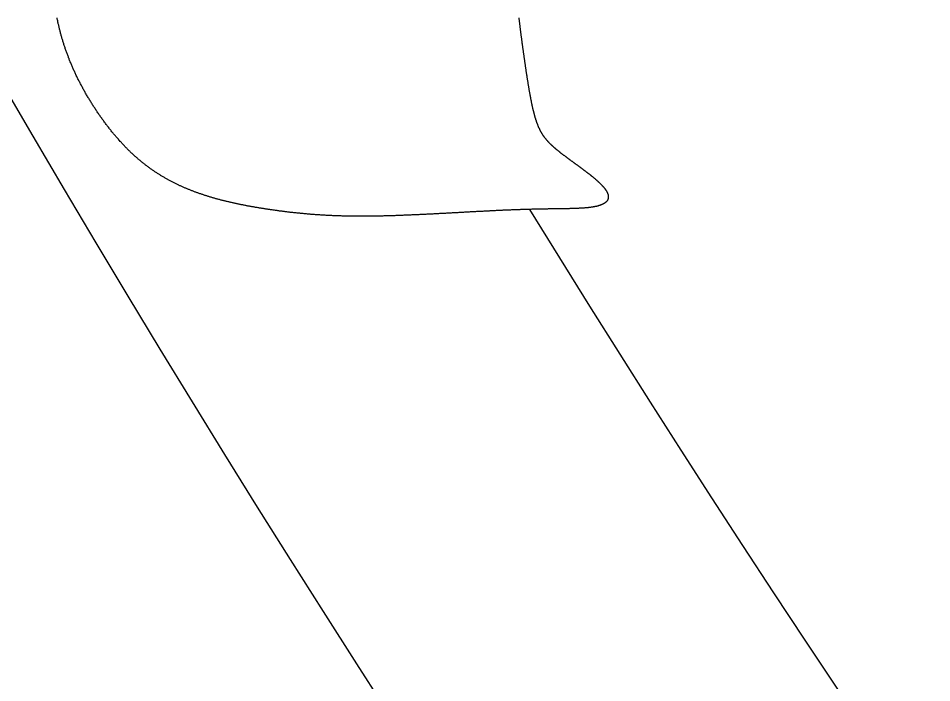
# Model space of a CAD drawing. Header units: feet. Extents: x 0 to 841, y 0 to 594.
# Drawn here: x 640.311 to 640.981, y 126.182 to 126.669 of the extents above; entities that cross this region are included whole.
import ezdxf

# ---------------------------------------------------------------- set-up
doc = ezdxf.new("R2010")
doc.units = ezdxf.units.FT
doc.header["$MEASUREMENT"] = 0
doc.layers.add('LOGO', color=7, linetype='Continuous')

# ---------------------------------------------------------------- blocks, each defined once
blk = doc.blocks.new('YOTA')
h = blk.add_hatch(color=1)
edge = h.paths.add_edge_path()
edge.add_arc((302.8865, 246.9749), 39.995, 0, 360)
edge = h.paths.add_edge_path(flags=16)
edge.add_arc((302.8865, 246.9749), 39.7003, 0, 360)
at = {"color": 2}
blk.add_lwpolyline([(273.504, 229.3685), (273.5042, 229.367), (273.5043, 229.3654), (273.5045, 229.3638), (273.5047, 229.3623), (273.5049, 229.3607), (273.5051, 229.3591), (273.5053, 229.3576), (273.5055, 229.356), (273.5056, 229.3544), (273.5058, 229.3528), (273.506, 229.3512), (273.5062, 229.3497), (273.5064, 229.3481), (273.5066, 229.3465), (273.5068, 229.3449), (273.507, 229.3433), (273.5072, 229.3417), (273.5074, 229.3402), (273.5076, 229.3386), (273.5078, 229.337), (273.508, 229.3354), (273.5082, 229.3338), (273.5084, 229.3322), (273.5086, 229.3306), (273.5089, 229.329), (273.5091, 229.3274), (273.5093, 229.3258), (273.5095, 229.3242), (273.5097, 229.3227), (273.5099, 229.3211), (273.5101, 229.3195), (273.5103, 229.3179), (273.5105, 229.3163), (273.5108, 229.3147), (273.511, 229.3131), (273.5112, 229.3115), (273.5114, 229.3099), (273.5116, 229.3083), (273.5118, 229.3067), (273.5121, 229.3051), (273.5123, 229.3036), (273.5125, 229.302), (273.5127, 229.3004), (273.5129, 229.2988), (273.5132, 229.2972), (273.5134, 229.2956), (273.5136, 229.294), (273.5138, 229.2924), (273.5141, 229.2909), (273.5143, 229.2893), (273.5145, 229.2877), (273.5147, 229.2861), (273.5149, 229.2845), (273.5152, 229.283), (273.5154, 229.2814), (273.5156, 229.2798), (273.5158, 229.2782), (273.5161, 229.2767), (273.5163, 229.2751), (273.5165, 229.2735), (273.5167, 229.272), (273.517, 229.2704), (273.5172, 229.2688), (273.5174, 229.2673), (273.5176, 229.2657), (273.5179, 229.2642), (273.5181, 229.2626), (273.5183, 229.2611), (273.5185, 229.2595), (273.5188, 229.258), (273.519, 229.2564), (273.5192, 229.2549), (273.5194, 229.2534), (273.5197, 229.2518), (273.5199, 229.2503), (273.5201, 229.2488), (273.5203, 229.2472), (273.5206, 229.2457), (273.5208, 229.2442), (273.521, 229.2427), (273.5213, 229.2412), (273.5215, 229.2397), (273.5217, 229.2381), (273.5219, 229.2366), (273.5222, 229.2351), (273.5224, 229.2337), (273.5226, 229.2322), (273.5229, 229.2307), (273.5231, 229.2292), (273.5233, 229.2277), (273.5236, 229.2262), (273.5238, 229.2248), (273.524, 229.2233), (273.5243, 229.2218), (273.5245, 229.2204), (273.5247, 229.2189), (273.525, 229.2175), (273.5252, 229.216), (273.5254, 229.2146), (273.5257, 229.2132), (273.5259, 229.2117), (273.5261, 229.2103), (273.5264, 229.2089), (273.5266, 229.2075), (273.5268, 229.2061), (273.5271, 229.2047), (273.5273, 229.2033), (273.5276, 229.2019), (273.5278, 229.2005), (273.528, 229.1991), (273.5283, 229.1977), (273.5285, 229.1964), (273.5288, 229.195), (273.529, 229.1936), (273.5292, 229.1923), (273.5295, 229.191), (273.5297, 229.1896), (273.53, 229.1883), (273.5302, 229.187), (273.5305, 229.1856), (273.5307, 229.1843), (273.531, 229.183), (273.5312, 229.1817), (273.5315, 229.1804), (273.5317, 229.1791), (273.532, 229.1779), (273.5322, 229.1766), (273.5325, 229.1753), (273.5327, 229.1741), (273.533, 229.1728), (273.5332, 229.1716), (273.5335, 229.1703), (273.5337, 229.1691), (273.534, 229.1679), (273.5343, 229.1667), (273.5345, 229.1654), (273.5348, 229.1642), (273.535, 229.1631), (273.5353, 229.1619), (273.5356, 229.1607), (273.5358, 229.1595), (273.5361, 229.1584), (273.5363, 229.1572), (273.5366, 229.1561), (273.5369, 229.1549), (273.5371, 229.1538), (273.5374, 229.1527), (273.5377, 229.1516), (273.538, 229.1505), (273.5382, 229.1494), (273.5385, 229.1483), (273.5388, 229.1472), (273.539, 229.1462), (273.5393, 229.1451), (273.5396, 229.1441), (273.5399, 229.143), (273.5402, 229.142), (273.5404, 229.141), (273.5407, 229.14), (273.541, 229.139), (273.5413, 229.138), (273.5416, 229.137), (273.5418, 229.136), (273.5421, 229.1351), (273.5424, 229.1341), (273.5427, 229.1332), (273.543, 229.1322), (273.5433, 229.1313), (273.5436, 229.1304), (273.5439, 229.1294), (273.5442, 229.1285), (273.5445, 229.1276), (273.5448, 229.1268), (273.5451, 229.1259), (273.5454, 229.125), (273.5457, 229.1241), (273.546, 229.1233), (273.5463, 229.1224), (273.5466, 229.1216), (273.5469, 229.1208), (273.5473, 229.1199), (273.5476, 229.1191), (273.5479, 229.1183), (273.5482, 229.1175), (273.5486, 229.1167), (273.5489, 229.1159), (273.5492, 229.1151), (273.5495, 229.1143), (273.5499, 229.1136), (273.5502, 229.1128), (273.5506, 229.112), (273.5509, 229.1113), (273.5513, 229.1105), (273.5516, 229.1098), (273.552, 229.1091), (273.5523, 229.1083), (273.5527, 229.1076), (273.553, 229.1069), (273.5534, 229.1062), (273.5538, 229.1055), (273.5541, 229.1048), (273.5545, 229.1041), (273.5549, 229.1034), (273.5553, 229.1027), (273.5556, 229.102), (273.556, 229.1013), (273.5564, 229.1007), (273.5568, 229.1), (273.5572, 229.0993), (273.5576, 229.0987), (273.558, 229.098), (273.5584, 229.0973), (273.5588, 229.0967), (273.5592, 229.0961), (273.5597, 229.0954), (273.5601, 229.0948), (273.5605, 229.0941), (273.5609, 229.0935), (273.5614, 229.0929), (273.5618, 229.0923), (273.5623, 229.0916), (273.5627, 229.091), (273.5632, 229.0904), (273.5636, 229.0898), (273.5641, 229.0892), (273.5645, 229.0886), (273.565, 229.088), (273.5655, 229.0874), (273.566, 229.0868), (273.5664, 229.0862), (273.5669, 229.0856), (273.5674, 229.085), (273.5679, 229.0844), (273.5684, 229.0838), (273.5689, 229.0832), (273.5694, 229.0826), (273.57, 229.082), (273.5705, 229.0815), (273.571, 229.0809), (273.5715, 229.0803), (273.5721, 229.0797), (273.5726, 229.0791), (273.5732, 229.0786), (273.5737, 229.078), (273.5743, 229.0774), (273.5748, 229.0768), (273.5754, 229.0762), (273.576, 229.0757), (273.5766, 229.0751), (273.5771, 229.0745), (273.5777, 229.0739), (273.5783, 229.0734), (273.5789, 229.0728), (273.5795, 229.0722), (273.5801, 229.0716), (273.5808, 229.0711), (273.5814, 229.0705), (273.582, 229.0699), (273.5827, 229.0693), (273.5833, 229.0687), (273.5839, 229.0682), (273.5846, 229.0676), (273.5853, 229.067), (273.5859, 229.0664), (273.5866, 229.0658), (273.5873, 229.0652), (273.5879, 229.0646), (273.5886, 229.0641), (273.5893, 229.0635), (273.59, 229.0629), (273.5907, 229.0623), (273.5914, 229.0617), (273.5921, 229.0611), (273.5928, 229.0605), (273.5936, 229.0599), (273.5943, 229.0593), (273.595, 229.0587), (273.5958, 229.0581), (273.5965, 229.0576), (273.5972, 229.057), (273.598, 229.0564), (273.5987, 229.0558), (273.5995, 229.0552), (273.6002, 229.0546), (273.601, 229.054), (273.6018, 229.0534), (273.6025, 229.0528), (273.6033, 229.0522), (273.6041, 229.0516), (273.6049, 229.051), (273.6056, 229.0504), (273.6064, 229.0498), (273.6072, 229.0492), (273.608, 229.0486), (273.6088, 229.048), (273.6096, 229.0474), (273.6104, 229.0467), (273.6112, 229.0461), (273.612, 229.0455), (273.6128, 229.0449), (273.6136, 229.0443), (273.6144, 229.0437), (273.6152, 229.0431), (273.616, 229.0425), (273.6168, 229.0419), (273.6177, 229.0413), (273.6185, 229.0407), (273.6193, 229.0401), (273.6201, 229.0395), (273.6209, 229.0389), (273.6218, 229.0383), (273.6226, 229.0377), (273.6234, 229.0371), (273.6242, 229.0365), (273.6251, 229.0359), (273.6259, 229.0353), (273.6267, 229.0347), (273.6276, 229.034), (273.6284, 229.0334), (273.6292, 229.0328), (273.6301, 229.0322), (273.6309, 229.0316), (273.6317, 229.031), (273.6325, 229.0304), (273.6334, 229.0298), (273.6342, 229.0292), (273.635, 229.0286), (273.6359, 229.028), (273.6367, 229.0274), (273.6375, 229.0268), (273.6383, 229.0262), (273.6392, 229.0256), (273.64, 229.025), (273.6408, 229.0244), (273.6417, 229.0238), (273.6425, 229.0232), (273.6433, 229.0226), (273.6441, 229.022), (273.6449, 229.0214), (273.6458, 229.0208), (273.6466, 229.0202), (273.6474, 229.0196), (273.6482, 229.019), (273.649, 229.0184), (273.6498, 229.0178), (273.6506, 229.0172), (273.6514, 229.0166), (273.6522, 229.0161), (273.653, 229.0155), (273.6538, 229.0149), (273.6546, 229.0143), (273.6554, 229.0137), (273.6562, 229.0131), (273.657, 229.0125), (273.6578, 229.0119), (273.6585, 229.0113), (273.6593, 229.0108), (273.6601, 229.0102), (273.6609, 229.0096), (273.6616, 229.009), (273.6624, 229.0084), (273.6631, 229.0079), (273.6639, 229.0073), (273.6647, 229.0067), (273.6654, 229.0061), (273.6661, 229.0055), (273.6669, 229.005), (273.6676, 229.0044), (273.6684, 229.0038), (273.6691, 229.0032), (273.6698, 229.0027), (273.6705, 229.0021), (273.6713, 229.0015), (273.672, 229.001), (273.6727, 229.0004), (273.6734, 228.9998), (273.6741, 228.9993), (273.6748, 228.9987), (273.6755, 228.9981), (273.6762, 228.9976), (273.6768, 228.997), (273.6775, 228.9965), (273.6782, 228.9959), (273.6789, 228.9954), (273.6795, 228.9948), (273.6802, 228.9942), (273.6808, 228.9937), (273.6815, 228.9931), (273.6821, 228.9926), (273.6828, 228.992), (273.6834, 228.9915), (273.684, 228.9909), (273.6846, 228.9904), (273.6853, 228.9899), (273.6859, 228.9893), (273.6865, 228.9888), (273.6871, 228.9882), (273.6877, 228.9877), (273.6883, 228.9872), (273.6889, 228.9866), (273.6894, 228.9861), (273.69, 228.9856), (273.6906, 228.985), (273.6912, 228.9845), (273.6917, 228.984), (273.6923, 228.9834), (273.6928, 228.9829), (273.6933, 228.9824), (273.6939, 228.9819), (273.6944, 228.9813), (273.6949, 228.9808), (273.6954, 228.9803), (273.696, 228.9798), (273.6965, 228.9793), (273.697, 228.9788), (273.6974, 228.9782), (273.6979, 228.9777), (273.6984, 228.9772), (273.6989, 228.9767), (273.6993, 228.9762), (273.6998, 228.9757), (273.7002, 228.9752), (273.7007, 228.9747), (273.7011, 228.9742), (273.7016, 228.9737), (273.702, 228.9732), (273.7024, 228.9727), (273.7028, 228.9722), (273.7032, 228.9717), (273.7036, 228.9712), (273.704, 228.9707), (273.7044, 228.9702), (273.7048, 228.9698), (273.7051, 228.9693), (273.7055, 228.9688), (273.7058, 228.9683), (273.7062, 228.9678), (273.7065, 228.9674), (273.7068, 228.9669), (273.7072, 228.9664), (273.7075, 228.9659), (273.7078, 228.9655), (273.7081, 228.965), (273.7084, 228.9645), (273.7087, 228.9641), (273.7089, 228.9636), (273.7092, 228.9631), (273.7095, 228.9627), (273.7097, 228.9622), (273.71, 228.9618), (273.7102, 228.9613), (273.7104, 228.9609), (273.7106, 228.9604), (273.7108, 228.96), (273.711, 228.9595), (273.7112, 228.9591), (273.7114, 228.9586), (273.7116, 228.9582), (273.7118, 228.9577), (273.7119, 228.9573), (273.7121, 228.9569), (273.7122, 228.9564), (273.7123, 228.956), (273.7125, 228.9556), (273.7126, 228.9551), (273.7127, 228.9547), (273.7128, 228.9543), (273.7129, 228.9539), (273.713, 228.9535), (273.713, 228.953), (273.7131, 228.9526), (273.7131, 228.9522), (273.7132, 228.9518), (273.7132, 228.9514), (273.7132, 228.951), (273.7132, 228.9506), (273.7133, 228.9502), (273.7132, 228.9498), (273.7132, 228.9494), (273.7132, 228.949), (273.7132, 228.9486), (273.7131, 228.9482), (273.7131, 228.9478), (273.713, 228.9474), (273.713, 228.9471), (273.7129, 228.9467), (273.7128, 228.9463), (273.7127, 228.9459), (273.7126, 228.9456), (273.7124, 228.9452), (273.7123, 228.9448), (273.7122, 228.9445), (273.712, 228.9441), (273.7119, 228.9437), (273.7117, 228.9434), (273.7115, 228.943), (273.7113, 228.9427), (273.7111, 228.9423), (273.7109, 228.942), (273.7107, 228.9416), (273.7104, 228.9413), (273.7102, 228.9409), (273.7099, 228.9406), (273.7097, 228.9403), (273.7094, 228.9399), (273.7091, 228.9396), (273.7088, 228.9393), (273.7085, 228.939), (273.7082, 228.9386), (273.7079, 228.9383), (273.7075, 228.938), (273.7072, 228.9377), (273.7068, 228.9374), (273.7064, 228.9371), (273.7061, 228.9368), (273.7057, 228.9365), (273.7053, 228.9362), (273.7048, 228.9359), (273.7044, 228.9356), (273.704, 228.9353), (273.7035, 228.935), (273.7031, 228.9348), (273.7026, 228.9345), (273.7021, 228.9342), (273.7016, 228.9339), (273.7011, 228.9337), (273.7006, 228.9334), (273.7001, 228.9331), (273.6995, 228.9329), (273.699, 228.9326), (273.6984, 228.9324), (273.6978, 228.9321), (273.6972, 228.9319), (273.6966, 228.9316), (273.696, 228.9314), (273.6954, 228.9312), (273.6947, 228.9309), (273.6941, 228.9307), (273.6934, 228.9305), (273.6928, 228.9303), (273.6921, 228.93), (273.6914, 228.9298), (273.6907, 228.9296), (273.69, 228.9294), (273.6892, 228.9292), (273.6885, 228.929), (273.6877, 228.9288), (273.6869, 228.9286), (273.6862, 228.9284), (273.6854, 228.9282), (273.6845, 228.928), (273.6837, 228.9279), (273.6829, 228.9277), (273.682, 228.9275), (273.6812, 228.9273), (273.6803, 228.9272), (273.6794, 228.927), (273.6785, 228.9269), (273.6776, 228.9267), (273.6767, 228.9265), (273.6758, 228.9264), (273.6748, 228.9263), (273.6739, 228.9261), (273.6729, 228.926), (273.6719, 228.9258), (273.6709, 228.9257), (273.6699, 228.9256), (273.6689, 228.9255), (273.6678, 228.9253), (273.6668, 228.9252), (273.6657, 228.9251), (273.6646, 228.925), (273.6636, 228.9249), (273.6625, 228.9248), (273.6614, 228.9247), (273.6602, 228.9246), (273.6591, 228.9245), (273.658, 228.9244), (273.6568, 228.9243), (273.6556, 228.9242), (273.6545, 228.9241), (273.6533, 228.9241), (273.6521, 228.924), (273.6509, 228.9239), (273.6497, 228.9238), (273.6484, 228.9238), (273.6472, 228.9237), (273.6459, 228.9236), (273.6447, 228.9236), (273.6434, 228.9235), (273.6421, 228.9234), (273.6408, 228.9234), (273.6395, 228.9233), (273.6382, 228.9233), (273.6369, 228.9232), (273.6355, 228.9232), (273.6342, 228.9231), (273.6328, 228.9231), (273.6314, 228.923), (273.6301, 228.923), (273.6287, 228.9229), (273.6273, 228.9229), (273.6259, 228.9228), (273.6245, 228.9228), (273.623, 228.9228), (273.6216, 228.9227), (273.6201, 228.9227), (273.6187, 228.9227), (273.6172, 228.9226), (273.6158, 228.9226), (273.6143, 228.9226), (273.6128, 228.9225), (273.6113, 228.9225), (273.6098, 228.9225), (273.6083, 228.9225), (273.6067, 228.9224), (273.6052, 228.9224), (273.6037, 228.9224), (273.6021, 228.9224), (273.6006, 228.9223), (273.599, 228.9223), (273.5974, 228.9223), (273.5958, 228.9223), (273.5942, 228.9222), (273.5926, 228.9222), (273.591, 228.9222), (273.5894, 228.9222), (273.5878, 228.9222), (273.5862, 228.9221), (273.5845, 228.9221), (273.5829, 228.9221), (273.5812, 228.9221), (273.5796, 228.9221), (273.5779, 228.922), (273.5762, 228.922), (273.5745, 228.922), (273.5729, 228.922), (273.5712, 228.9219), (273.5695, 228.9219), (273.5677, 228.9219), (273.566, 228.9219), (273.5643, 228.9218), (273.5626, 228.9218), (273.5608, 228.9218), (273.5591, 228.9218), (273.5573, 228.9217), (273.5556, 228.9217), (273.5538, 228.9217), (273.5521, 228.9216), (273.5503, 228.9216), (273.5485, 228.9216), (273.5467, 228.9215), (273.5449, 228.9215), (273.5431, 228.9215), (273.5413, 228.9214), (273.5395, 228.9214), (273.5377, 228.9214), (273.5359, 228.9213), (273.5341, 228.9213), (273.5322, 228.9212), (273.5304, 228.9212), (273.5286, 228.9211), (273.5267, 228.9211), (273.5249, 228.921), (273.523, 228.921), (273.5212, 228.9209), (273.5193, 228.9209), (273.5174, 228.9208), (273.5155, 228.9207), (273.5137, 228.9207), (273.5118, 228.9206), (273.5099, 228.9206), (273.508, 228.9205), (273.5061, 228.9204), (273.5042, 228.9204), (273.5023, 228.9203), (273.5003, 228.9202), (273.4984, 228.9202), (273.4965, 228.9201), (273.4946, 228.92), (273.4926, 228.9199), (273.4907, 228.9199), (273.4887, 228.9198), (273.4868, 228.9197), (273.4848, 228.9196), (273.4829, 228.9195), (273.4809, 228.9195), (273.4789, 228.9194), (273.477, 228.9193), (273.475, 228.9192), (273.473, 228.9191), (273.471, 228.919), (273.469, 228.9189), (273.467, 228.9189), (273.465, 228.9188), (273.463, 228.9187), (273.461, 228.9186), (273.459, 228.9185), (273.4569, 228.9184), (273.4549, 228.9183), (273.4529, 228.9182), (273.4509, 228.9181), (273.4488, 228.918), (273.4468, 228.9179), (273.4447, 228.9178), (273.4427, 228.9177), (273.4406, 228.9176), (273.4386, 228.9175), (273.4365, 228.9174), (273.4344, 228.9173), (273.4323, 228.9172), (273.4303, 228.9171), (273.4282, 228.917), (273.4261, 228.9169), (273.424, 228.9168), (273.4219, 228.9166), (273.4198, 228.9165), (273.4177, 228.9164), (273.4156, 228.9163), (273.4135, 228.9162), (273.4114, 228.9161), (273.4092, 228.916), (273.4071, 228.9159), (273.405, 228.9158), (273.4028, 228.9156), (273.4007, 228.9155), (273.3986, 228.9154), (273.3964, 228.9153), (273.3943, 228.9152), (273.3921, 228.9151), (273.39, 228.915), (273.3878, 228.9148), (273.3856, 228.9147), (273.3835, 228.9146), (273.3813, 228.9145), (273.3791, 228.9144), (273.3769, 228.9143), (273.3747, 228.9141), (273.3725, 228.914), (273.3704, 228.9139), (273.3682, 228.9138), (273.366, 228.9137), (273.3638, 228.9135), (273.3615, 228.9134), (273.3593, 228.9133), (273.3571, 228.9132), (273.3549, 228.9131), (273.3527, 228.9129), (273.3504, 228.9128), (273.3482, 228.9127), (273.346, 228.9126), (273.3437, 228.9124), (273.3415, 228.9123), (273.3393, 228.9122), (273.337, 228.9121), (273.3348, 228.912), (273.3325, 228.9118), (273.3302, 228.9117), (273.328, 228.9116), (273.3257, 228.9115), (273.3234, 228.9114), (273.3212, 228.9112), (273.3189, 228.9111), (273.3166, 228.911), (273.3143, 228.9109), (273.3121, 228.9108), (273.3098, 228.9106), (273.3075, 228.9105), (273.3052, 228.9104), (273.3029, 228.9103), (273.3006, 228.9102), (273.2983, 228.9101), (273.296, 228.9099), (273.2937, 228.9098), (273.2914, 228.9097), (273.2891, 228.9096), (273.2867, 228.9095), (273.2844, 228.9094), (273.2821, 228.9093), (273.2798, 228.9091), (273.2775, 228.909), (273.2752, 228.9089), (273.2728, 228.9088), (273.2705, 228.9087), (273.2682, 228.9086), (273.2659, 228.9085), (273.2635, 228.9084), (273.2612, 228.9083), (273.2589, 228.9082), (273.2565, 228.9081), (273.2542, 228.908), (273.2519, 228.9079), (273.2495, 228.9078), (273.2472, 228.9077), (273.2449, 228.9076), (273.2425, 228.9075), (273.2402, 228.9074), (273.2378, 228.9073), (273.2355, 228.9072), (273.2332, 228.9071), (273.2308, 228.907), (273.2285, 228.9069), (273.2261, 228.9068), (273.2238, 228.9068), (273.2215, 228.9067), (273.2191, 228.9066), (273.2168, 228.9065), (273.2144, 228.9064), (273.2121, 228.9064), (273.2098, 228.9063), (273.2074, 228.9062), (273.2051, 228.9061), (273.2028, 228.9061), (273.2004, 228.906), (273.1981, 228.9059), (273.1957, 228.9059), (273.1934, 228.9058), (273.1911, 228.9058), (273.1888, 228.9057), (273.1864, 228.9056), (273.1841, 228.9056), (273.1818, 228.9055), (273.1794, 228.9055), (273.1771, 228.9054), (273.1748, 228.9054), (273.1725, 228.9054), (273.1702, 228.9053), (273.1678, 228.9053), (273.1655, 228.9052), (273.1632, 228.9052), (273.1609, 228.9052), (273.1586, 228.9052), (273.1563, 228.9051), (273.154, 228.9051), (273.1517, 228.9051), (273.1494, 228.9051), (273.1471, 228.905), (273.1448, 228.905), (273.1425, 228.905), (273.1402, 228.905), (273.1379, 228.905), (273.1357, 228.905), (273.1334, 228.905), (273.1311, 228.905), (273.1288, 228.905), (273.1266, 228.905), (273.1243, 228.905), (273.122, 228.9051), (273.1198, 228.9051), (273.1175, 228.9051), (273.1153, 228.9051), (273.113, 228.9052), (273.1108, 228.9052), (273.1085, 228.9052), (273.1063, 228.9053), (273.1041, 228.9053), (273.1019, 228.9053), (273.0996, 228.9054), (273.0974, 228.9054), (273.0952, 228.9055), (273.093, 228.9055), (273.0908, 228.9056), (273.0886, 228.9057), (273.0864, 228.9057), (273.0842, 228.9058), (273.082, 228.9059), (273.0798, 228.906), (273.0776, 228.906), (273.0755, 228.9061), (273.0733, 228.9062), (273.0711, 228.9063), (273.069, 228.9064), (273.0668, 228.9065), (273.0646, 228.9066), (273.0625, 228.9067), (273.0603, 228.9068), (273.0582, 228.9069), (273.0561, 228.907), (273.0539, 228.9071), (273.0518, 228.9072), (273.0497, 228.9074), (273.0476, 228.9075), (273.0454, 228.9076), (273.0433, 228.9077), (273.0412, 228.9079), (273.0391, 228.908), (273.037, 228.9081), (273.0349, 228.9083), (273.0328, 228.9084), (273.0308, 228.9086), (273.0287, 228.9087), (273.0266, 228.9089), (273.0245, 228.909), (273.0224, 228.9092), (273.0204, 228.9093), (273.0183, 228.9095), (273.0163, 228.9097), (273.0142, 228.9098), (273.0122, 228.91), (273.0101, 228.9102), (273.0081, 228.9104), (273.006, 228.9105), (273.004, 228.9107), (273.002, 228.9109), (272.9999, 228.9111), (272.9979, 228.9113), (272.9959, 228.9115), (272.9939, 228.9117), (272.9919, 228.9119), (272.9899, 228.9121), (272.9879, 228.9123), (272.9859, 228.9125), (272.9839, 228.9127), (272.9819, 228.9129), (272.9799, 228.9131), (272.9779, 228.9133), (272.976, 228.9135), (272.974, 228.9137), (272.972, 228.914), (272.97, 228.9142), (272.9681, 228.9144), (272.9661, 228.9146), (272.9642, 228.9149), (272.9622, 228.9151), (272.9603, 228.9153), (272.9583, 228.9156), (272.9564, 228.9158), (272.9545, 228.9161), (272.9525, 228.9163), (272.9506, 228.9166), (272.9487, 228.9168), (272.9467, 228.9171), (272.9448, 228.9173), (272.9429, 228.9176), (272.941, 228.9178), (272.9391, 228.9181), (272.9372, 228.9183), (272.9353, 228.9186), (272.9334, 228.9189), (272.9315, 228.9191), (272.9296, 228.9194), (272.9278, 228.9197), (272.9259, 228.9199), (272.924, 228.9202), (272.9221, 228.9205), (272.9203, 228.9208), (272.9184, 228.9211), (272.9165, 228.9213), (272.9147, 228.9216), (272.9128, 228.9219), (272.911, 228.9222), (272.9091, 228.9225), (272.9073, 228.9228), (272.9054, 228.9231), (272.9036, 228.9234), (272.9018, 228.9237), (272.8999, 228.924), (272.8981, 228.9243), (272.8963, 228.9246), (272.8945, 228.9249), (272.8927, 228.9252), (272.8908, 228.9255), (272.889, 228.9258), (272.8872, 228.9261), (272.8854, 228.9264), (272.8836, 228.9267), (272.8818, 228.9271), (272.8801, 228.9274), (272.8783, 228.9277), (272.8765, 228.928), (272.8747, 228.9283), (272.8729, 228.9287), (272.8711, 228.929), (272.8694, 228.9293), (272.8676, 228.9297), (272.8658, 228.93), (272.8641, 228.9303), (272.8623, 228.9307), (272.8606, 228.931), (272.8588, 228.9314), (272.8571, 228.9317), (272.8553, 228.9321), (272.8536, 228.9324), (272.8518, 228.9328), (272.8501, 228.9331), (272.8484, 228.9335), (272.8466, 228.9338), (272.8449, 228.9342), (272.8432, 228.9346), (272.8415, 228.935), (272.8398, 228.9353), (272.838, 228.9357), (272.8363, 228.9361), (272.8346, 228.9365), (272.8329, 228.9368), (272.8312, 228.9372), (272.8295, 228.9376), (272.8278, 228.938), (272.8261, 228.9384), (272.8244, 228.9388), (272.8227, 228.9392), (272.8211, 228.9396), (272.8194, 228.94), (272.8177, 228.9404), (272.816, 228.9409), (272.8143, 228.9413), (272.8127, 228.9417), (272.811, 228.9421), (272.8093, 228.9426), (272.8077, 228.943), (272.806, 228.9434), (272.8044, 228.9439), (272.8027, 228.9443), (272.801, 228.9447), (272.7994, 228.9452), (272.7977, 228.9456), (272.7961, 228.9461), (272.7945, 228.9466), (272.7928, 228.947), (272.7912, 228.9475), (272.7895, 228.948), (272.7879, 228.9484), (272.7863, 228.9489), (272.7847, 228.9494), (272.783, 228.9499), (272.7814, 228.9504), (272.7798, 228.9509), (272.7782, 228.9514), (272.7765, 228.9519), (272.7749, 228.9524), (272.7733, 228.9529), (272.7717, 228.9534), (272.7701, 228.9539), (272.7685, 228.9545), (272.7669, 228.955), (272.7653, 228.9555), (272.7637, 228.9561), (272.7621, 228.9566), (272.7605, 228.9572), (272.7589, 228.9577), (272.7573, 228.9583), (272.7558, 228.9588), (272.7542, 228.9594), (272.7526, 228.96), (272.751, 228.9605), (272.7494, 228.9611), (272.7479, 228.9617), (272.7463, 228.9623), (272.7447, 228.9629), (272.7431, 228.9635), (272.7416, 228.9641), (272.74, 228.9647), (272.7384, 228.9653), (272.7369, 228.9659), (272.7353, 228.9665), (272.7338, 228.9672), (272.7322, 228.9678), (272.7307, 228.9684), (272.7291, 228.9691), (272.7275, 228.9697), (272.726, 228.9704), (272.7245, 228.971), (272.7229, 228.9717), (272.7214, 228.9724), (272.7198, 228.973), (272.7183, 228.9737), (272.7167, 228.9744), (272.7152, 228.9751), (272.7137, 228.9758), (272.7121, 228.9765), (272.7106, 228.9772), (272.7091, 228.9779), (272.7076, 228.9786), (272.706, 228.9794), (272.7045, 228.9801), (272.703, 228.9808), (272.7015, 228.9816), (272.7, 228.9823), (272.6984, 228.9831), (272.6969, 228.9839), (272.6954, 228.9846), (272.6939, 228.9854), (272.6924, 228.9862), (272.6909, 228.987), (272.6894, 228.9878), (272.6879, 228.9886), (272.6864, 228.9894), (272.6849, 228.9902), (272.6834, 228.991), (272.6819, 228.9919), (272.6804, 228.9927), (272.6789, 228.9935), (272.6774, 228.9944), (272.6759, 228.9953), (272.6744, 228.9961), (272.6729, 228.997), (272.6714, 228.9979), (272.6699, 228.9988), (272.6685, 228.9997), (272.667, 229.0006), (272.6655, 229.0015), (272.664, 229.0024), (272.6625, 229.0033), (272.6611, 229.0043), (272.6596, 229.0052), (272.6581, 229.0062), (272.6567, 229.0071), (272.6552, 229.0081), (272.6537, 229.0091), (272.6522, 229.0101), (272.6508, 229.011), (272.6493, 229.012), (272.6479, 229.0131), (272.6464, 229.0141), (272.6449, 229.0151), (272.6435, 229.0161), (272.642, 229.0172), (272.6406, 229.0182), (272.6391, 229.0193), (272.6377, 229.0204), (272.6362, 229.0214), (272.6348, 229.0225), (272.6333, 229.0236), (272.6319, 229.0247), (272.6304, 229.0258), (272.629, 229.027), (272.6275, 229.0281), (272.6261, 229.0292), (272.6247, 229.0304), (272.6232, 229.0316), (272.6218, 229.0327), (272.6204, 229.0339), (272.6189, 229.0351), (272.6175, 229.0363), (272.6161, 229.0375), (272.6146, 229.0387), (272.6132, 229.04), (272.6118, 229.0412), (272.6103, 229.0424), (272.6089, 229.0437), (272.6075, 229.045), (272.6061, 229.0463), (272.6046, 229.0475), (272.6032, 229.0488), (272.6018, 229.0502), (272.6004, 229.0515), (272.599, 229.0528), (272.5976, 229.0541), (272.5961, 229.0555), (272.5947, 229.0569), (272.5933, 229.0582), (272.5919, 229.0596), (272.5905, 229.061), (272.5891, 229.0624), (272.5877, 229.0638), (272.5863, 229.0653), (272.5849, 229.0667), (272.5835, 229.0682), (272.5821, 229.0696), (272.5807, 229.0711), (272.5793, 229.0726), (272.5779, 229.0741), (272.5765, 229.0756), (272.5751, 229.0771), (272.5737, 229.0786), (272.5723, 229.0801), (272.5709, 229.0817), (272.5695, 229.0832), (272.5681, 229.0848), (272.5668, 229.0864), (272.5654, 229.088), (272.564, 229.0896), (272.5626, 229.0912), (272.5612, 229.0928), (272.5599, 229.0944), (272.5585, 229.096), (272.5571, 229.0977), (272.5558, 229.0993), (272.5544, 229.101), (272.5531, 229.1027), (272.5517, 229.1043), (272.5503, 229.106), (272.549, 229.1077), (272.5476, 229.1094), (272.5463, 229.1111), (272.545, 229.1129), (272.5436, 229.1146), (272.5423, 229.1163), (272.541, 229.1181), (272.5396, 229.1198), (272.5383, 229.1216), (272.537, 229.1233), (272.5357, 229.1251), (272.5344, 229.1269), (272.5331, 229.1287), (272.5318, 229.1305), (272.5305, 229.1323), (272.5292, 229.1341), (272.5279, 229.1359), (272.5266, 229.1377), (272.5253, 229.1395), (272.524, 229.1414), (272.5228, 229.1432), (272.5215, 229.145), (272.5202, 229.1469), (272.519, 229.1487), (272.5177, 229.1506), (272.5165, 229.1525), (272.5152, 229.1543), (272.514, 229.1562), (272.5128, 229.1581), (272.5116, 229.16), (272.5103, 229.1619), (272.5091, 229.1638), (272.5079, 229.1657), (272.5067, 229.1676), (272.5055, 229.1695), (272.5043, 229.1714), (272.5031, 229.1733), (272.502, 229.1752), (272.5008, 229.1772), (272.4996, 229.1791), (272.4985, 229.181), (272.4973, 229.1829), (272.4962, 229.1849), (272.495, 229.1868), (272.4939, 229.1888), (272.4928, 229.1907), (272.4917, 229.1927), (272.4905, 229.1946), (272.4894, 229.1966), (272.4883, 229.1985), (272.4873, 229.2005), (272.4862, 229.2024), (272.4851, 229.2044), (272.484, 229.2064), (272.483, 229.2083), (272.4819, 229.2103), (272.4809, 229.2123), (272.4798, 229.2142), (272.4788, 229.2162), (272.4778, 229.2182), (272.4768, 229.2202), (272.4758, 229.2221), (272.4748, 229.2241), (272.4738, 229.2261), (272.4728, 229.2281), (272.4718, 229.23), (272.4709, 229.232), (272.4699, 229.234), (272.469, 229.236), (272.468, 229.238), (272.4671, 229.2399), (272.4662, 229.2419), (272.4653, 229.2439), (272.4644, 229.2459), (272.4635, 229.2478), (272.4626, 229.2498), (272.4618, 229.2518), (272.4609, 229.2538), (272.46, 229.2557), (272.4592, 229.2577), (272.4584, 229.2597), (272.4575, 229.2616), (272.4567, 229.2636), (272.4559, 229.2656), (272.4551, 229.2675), (272.4543, 229.2695), (272.4535, 229.2715), (272.4528, 229.2734), (272.452, 229.2754), (272.4513, 229.2773), (272.4505, 229.2793), (272.4498, 229.2812), (272.4491, 229.2832), (272.4483, 229.2851), (272.4476, 229.2871), (272.4469, 229.289), (272.4463, 229.291), (272.4456, 229.2929), (272.4449, 229.2948), (272.4442, 229.2967), (272.4436, 229.2987), (272.4429, 229.3006), (272.4423, 229.3025), (272.4417, 229.3044), (272.4411, 229.3064), (272.4404, 229.3083), (272.4398, 229.3102), (272.4392, 229.3121), (272.4387, 229.314), (272.4381, 229.3159), (272.4375, 229.3178), (272.437, 229.3197), (272.4364, 229.3215), (272.4359, 229.3234), (272.4353, 229.3253), (272.4348, 229.3272), (272.4343, 229.3291), (272.4338, 229.3309), (272.4333, 229.3328), (272.4328, 229.3346), (272.4323, 229.3365), (272.4318, 229.3383), (272.4313, 229.3402), (272.4309, 229.342), (272.4304, 229.3439), (272.43, 229.3457), (272.4295, 229.3475), (272.4291, 229.3493), (272.4287, 229.3512), (272.4282, 229.353), (272.4278, 229.3548), (272.4274, 229.3566), (272.427, 229.3584), (272.4266, 229.3601), (272.4263, 229.3619), (272.4259, 229.3637), (272.4255, 229.3655), (272.4252, 229.3672), (272.4248, 229.369)], dxfattribs=at)
at = {"color": 1}
for centre, radius in [((302.8815, 246.9749), 40.0001), ((302.8815, 246.9749), 40), ((302.8865, 246.9749), 39.995)]:
    blk.add_circle(centre, radius, dxfattribs=at)
at = {"color": 2}
for radius in [39.7003, 38.793]:
    blk.add_circle((302.8865, 246.9749), radius, dxfattribs=at)
for radius, start, end in [(35.3718, 209.89815, 268.78622), (34.4645, 211.58989, 267.09448)]:
    blk.add_arc((302.8865, 246.9749), radius, start, end, dxfattribs=at)

msp = doc.modelspace()

# ---------------------------------------------------------------- linework, layer by layer
at = {"layer": 'LOGO', "color": 1}
msp.add_circle((649.91377, 132.2024), 12.55485, dxfattribs=at)

# ---------------------------------------------------------------- block references
at = {"layer": 'LOGO', "xscale": 0.3139103563735262, "yscale": 0.3139103563735262, "zscale": 0.3139103563735262}
msp.add_blockref('YOTA', (554.82251, 54.66802), dxfattribs=at)

doc.saveas('drawing.dxf')
